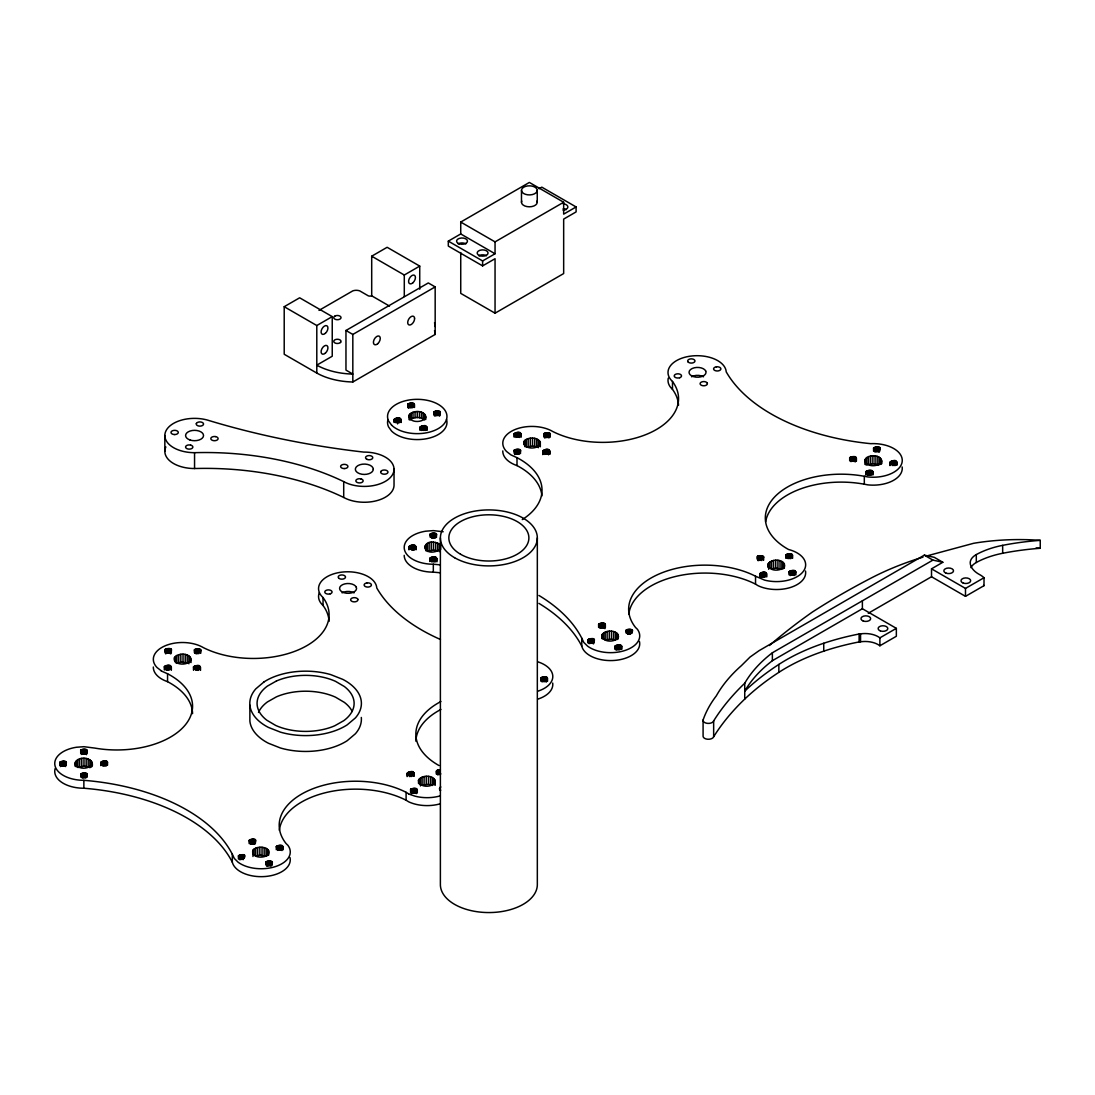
<?xml version="1.0" encoding="UTF-8"?>
<svg xmlns="http://www.w3.org/2000/svg" width="1095" height="1095" viewBox="0 0 1095 1095"><rect width="100%" height="100%" fill="white"/><g stroke="black" fill="none" stroke-linecap="round" stroke-linejoin="round"><path stroke-width="1.5" d="M601.771 635.305C602.346 642.683 615.595 642.82 618.538 636.852C617.963 629.474 604.727 629.338 601.771 635.305L601.771 638.467M889.961 462.405C896.682 471.603 900.61 455.041 889.961 462.405L889.961 465.58M407.135 773.398C413.595 782.679 417.989 766.171 407.135 773.398L407.135 776.574M418.509 780.27C418.714 787.77 432.06 787.962 435.18 782.159C434.975 774.671 421.616 774.48 418.509 780.27L418.509 783.445M767.965 564.185C768.17 571.686 781.515 571.877 784.622 566.074C784.417 558.587 771.072 558.395 767.965 564.185L767.965 567.361M864.954 459.654C864.872 467.209 878.327 467.469 881.53 461.775C881.598 454.22 868.157 453.96 864.954 459.654L864.954 464.403M759.725 573.862C765.706 583.279 770.907 566.854 759.725 573.862L759.725 577.024M408.983 546.679C414.663 556.178 420.384 539.821 408.983 546.679L408.983 549.841M394.077 419.536C399.62 429.076 405.574 412.747 394.077 419.536L394.077 422.506M409.051 415.21C408.476 422.889 422.095 423.245 425.462 417.756C426.037 410.077 412.418 409.722 409.051 415.21L409.051 419.672M419.974 427.296C425.503 436.837 431.471 420.507 419.974 427.296L419.974 430.267M514.102 433.921C519.468 443.516 525.723 427.228 514.102 433.921L514.102 437.097M75.185 766.158C72.817 755.317 94.978 755.591 92.158 766.5M92.158 763.338C89.927 769.894 76.91 769.867 75.185 762.996M100.822 762.435C105.859 772.098 112.634 755.892 100.822 762.435L100.822 765.597M440.628 549.526L440.628 544.776C421.096 533.648 419.686 559.969 440.327 549.676M429.856 558.368C434.907 568.031 441.668 551.825 429.856 558.368L429.856 561.543M164.318 666.759C169.041 676.491 176.35 660.381 164.318 666.759L164.318 669.935M174.488 657.575C173.188 665.336 187.067 665.911 190.612 660.655C191.912 652.88 178.033 652.305 174.488 657.575L174.488 660.737M193.487 666.978C198.209 676.71 205.518 660.586 193.487 666.978L193.487 670.14M523.944 441.49C522.643 449.251 536.523 449.826 540.068 444.556C541.368 436.796 527.489 436.221 523.944 441.49L523.944 444.652M542.764 451.427C552.208 443.379 550.908 460.092 542.764 451.427L542.764 454.603M614.993 646.228C618.867 656.124 627.503 640.26 614.993 646.228L614.993 649.403M789.084 571.713C792.438 581.691 801.91 566.005 789.084 571.713L789.084 574.889M249.167 840.385C252.37 850.377 262.075 834.746 249.167 840.385L249.167 843.561M252.959 850.158C250.29 857.974 264.661 859.069 268.453 854.168C271.122 846.353 256.75 845.258 252.959 850.158L252.959 856.495M276.296 846.558C279.499 856.564 289.203 840.933 276.296 846.558L276.296 849.734M598.623 624.301C601.826 634.292 611.516 618.661 598.623 624.301L598.623 627.462M540.793 677.969C543.763 687.988 553.81 672.453 540.793 677.969L540.793 681.145M238.45 855.838C241.105 865.899 251.631 850.473 238.45 855.838L238.45 859M440.395 769.84C434.674 768.608 435.646 775.671 440.861 773.891M587.905 639.754C590.547 649.814 601.087 634.388 587.905 639.754L587.905 642.916M785.868 554.891C788.523 564.965 799.049 549.539 785.868 554.891L785.868 558.067M407.805 404.164C410.091 414.266 421.164 398.991 407.805 404.164L407.805 407.135M849.693 457.683C851.965 467.784 863.065 452.522 849.693 457.683L849.693 460.858M873.577 448.019C875.836 458.121 886.95 442.845 873.577 448.019L873.577 451.181M410.598 789.427C412.692 799.555 424.052 784.348 410.598 789.427L410.598 792.602M59.883 762.243C61.594 772.399 73.516 757.357 59.883 762.243L59.883 765.419M866.254 471.356C867.952 481.499 879.901 466.484 866.254 471.356L866.254 474.532M165.03 649.513C166.372 659.669 178.813 644.804 165.03 649.513L165.03 652.675M80.797 773.96C81.769 784.143 94.745 769.443 80.797 773.96L80.797 777.121M433.88 411.925C434.852 422.109 447.828 407.408 433.88 411.925L433.88 414.895M514.198 450.182C514.787 460.365 528.296 445.857 514.198 450.182L514.198 453.344M80.715 750.102C81.112 760.3 94.909 745.887 80.715 750.102L80.715 753.278M430.171 534.018C430.568 544.215 444.365 529.802 430.171 534.018L430.171 537.18M194.499 649.705C194.513 659.902 208.844 645.694 194.499 649.705L194.499 652.88M543.955 433.62C543.969 443.817 558.299 429.596 543.955 433.62L543.955 436.796M265.989 861.833C265.633 872.017 280.471 858.001 265.989 861.833L265.989 865.009M440.806 786.949L439.355 788.879L440.71 790.275M626.258 630.008C625.135 640.164 640.999 626.586 626.258 630.008L626.258 633.184M757.425 556.342C755.701 566.443 772.358 553.235 757.425 556.342L757.425 559.504M424.614 414.033L424.614 419.974C420.548 416.675 413.965 416.675 409.9 419.974L409.9 414.033M408.722 794.026L415.169 796.202A29.113 16.808 0 0 0 440.217 795.873M284.207 306.709L299.647 297.799L332.237 316.619L332.237 356.231L316.797 365.155A54.586 31.522 0 0 0 352.823 374.066L345.965 370.096L345.965 330.485L428.309 282.948L435.167 286.904L435.167 334.44L352.823 381.991A54.586 31.522 0 0 1 316.797 373.066L284.207 354.26L284.207 306.709L316.797 325.53L332.237 316.619M389.478 306.08L371.698 295.814L371.698 256.203L387.137 247.292L419.727 266.099L419.727 289.217M563.665 202.246L495.049 241.872L495.049 253.753L460.735 233.947L460.735 222.066L529.364 182.441L563.665 202.246L563.665 214.141L576.107 206.955L576.107 211.91L563.665 219.096L563.665 273.558L495.049 313.184L460.735 293.378L460.735 252.521M319.001 310.391L352.823 290.859A6.556 3.778 0 0 1 359.694 290.859L368.303 295.842A3.203 1.848 0 0 0 371.698 295.814M495.049 313.184L495.049 258.707L482.608 265.893L448.307 246.074L448.307 241.133L460.735 233.947M539.027 188.737L541.792 187.149L576.107 206.955M371.698 256.203L404.288 275.023L419.727 266.099M345.965 330.485L352.823 334.44L435.167 286.904M448.307 241.133L482.608 260.938L495.049 253.753M868.267 613.268L931.516 576.75L931.516 568.825L942.836 562.283L934.268 557.328L924.317 555.151L759.15 650.622L750.048 657.055L741.383 665.664A217.508 125.569 0 0 0 731.487 675.273L729.243 677.764A217.508 125.569 0 0 0 716.322 695.845A199.317 115.071 0 0 0 703.086 720.017L703.086 735.867A5.338 3.08 0 0 0 707.63 739.235A5.338 3.08 0 0 0 713.653 736.771A366.058 211.349 0 0 1 744.737 699.089A314.949 181.838 0 0 1 778.846 672.357A182.454 105.339 0 0 1 823.741 651.169A194.568 112.333 0 0 1 859.11 641.93L860.56 641.793A18.464 10.663 0 0 1 879.887 645.776L896.353 636.263L896.353 628.352L862.381 608.738L772.372 660.696A183.974 106.215 0 0 0 744.737 691.164A314.949 181.838 0 0 1 778.846 664.432A182.454 105.339 0 0 1 823.741 643.258A194.568 112.333 0 0 1 859.11 634.005L860.56 633.868A18.464 10.663 0 0 1 879.887 637.851L896.353 628.352M703.086 720.017A5.338 3.08 0 0 0 707.63 723.384A5.338 3.08 0 0 0 713.653 720.921A366.058 211.349 0 0 1 744.737 683.239A183.974 106.215 0 0 1 772.372 652.771L932.899 560.106L942.836 562.283M931.516 568.825L965.489 588.426L984.008 577.736A25.938 14.974 0 0 0 979.491 574.533A29.223 16.877 0 0 1 970.334 564.021A19.642 11.347 0 0 1 976.302 554.576A71.408 41.227 0 0 1 1002.664 545.351A192.159 110.937 0 0 1 1040.25 540.355L1040.25 548.28A192.159 110.937 0 0 0 1002.664 553.276A71.408 41.227 0 0 0 976.302 562.501A19.642 11.347 0 0 0 970.95 567.648M931.516 576.75L965.489 596.351L984.008 585.661L984.008 577.736M161.348 671.03L167.549 673.753A75.76 43.732 0 0 1 182.783 727.723A75.76 43.732 0 0 1 94.909 748.104L83.863 746.694L76.321 747.269A29.113 16.808 0 0 0 54.996 765.692A29.113 16.808 0 0 0 83.863 780.311A180.894 104.436 0 0 1 232.318 854.264L234.344 858.494L238.19 862.271A29.113 16.808 0 0 0 275.899 866.432A29.113 16.808 0 0 0 287.958 845.381L286.028 843.492A76.294 44.046 0 0 1 310.172 789.837A76.294 44.046 0 0 1 406.094 792.301L408.695 793.902M437.63 542.915L437.63 550.84L433.428 550.101L427.337 551.415L427.337 543.49M88.175 759.013L88.175 766.924L83.973 766.185L77.882 767.499L77.882 759.574M536.659 438.931L536.659 446.856L532.485 446.048L526.353 447.28L526.353 439.369M187.204 655.015L187.204 662.94L180.826 662.229L176.897 663.378L176.897 655.453M615.513 632.28L615.513 640.192L611.503 639.165L605.179 640.028L605.179 632.102M266.058 848.365L266.058 856.29L259.83 855.209L255.724 856.112L255.724 848.187M781.871 561.434L781.871 569.359L775.712 568.168L771.564 568.989L771.564 561.064M432.429 777.532L432.429 785.443L428.474 784.335L422.109 785.074L422.109 777.149M878.97 457.094L878.97 465.019L872.866 463.746L868.677 464.499L868.677 456.574M538.918 595.447A180.894 104.436 0 0 1 581.76 638.18L583.786 642.409L587.645 646.187A29.113 16.808 0 0 0 625.354 650.348A29.113 16.808 0 0 0 637.413 629.296L635.483 627.408A76.294 44.046 0 0 1 659.628 573.753A76.294 44.046 0 0 1 755.536 576.216L764.611 580.117A29.113 16.808 0 0 0 803.1 571.672A29.113 16.808 0 0 0 788.468 549.457A75.815 43.773 0 0 1 776.081 495.487A75.815 43.773 0 0 1 864.311 476.284L867.938 476.955A29.113 16.808 0 0 0 902.225 461.241A29.113 16.808 0 0 0 870.758 443.667A185.11 106.872 0 0 1 726.218 371.862A29.113 16.808 0 0 0 688.509 356.45A29.113 16.808 0 0 0 672.494 381.471A75.801 43.759 0 0 1 647.2 434.058A75.801 43.759 0 0 1 552.77 431.512A29.113 16.808 0 0 0 514.486 429.76A29.113 16.808 0 0 0 506.492 451.427L511.036 454.945L517.004 457.669A75.76 43.732 0 0 1 522.274 519.591M765.638 521.863A75.815 43.773 0 0 1 864.311 484.209L867.938 484.88A29.113 16.808 0 0 0 902.157 466.963M443.188 531.746L433.319 530.61L425.777 531.184A29.113 16.808 0 0 0 404.452 549.608A29.113 16.808 0 0 0 433.319 564.226A180.894 104.436 0 0 1 440.135 564.856M460.735 222.066L495.049 241.872M924.317 555.151L932.899 560.106M566.211 209.692L565.759 209.432A5.461 3.148 0 0 0 563.159 208.789M628.817 614.254A76.294 44.046 0 0 1 675.916 576.381A76.294 44.046 0 0 1 755.536 584.141L758.151 585.743A29.113 16.808 0 0 0 790.357 587.509A29.113 16.808 0 0 0 805.509 571.001M279.362 830.338A76.294 44.046 0 0 1 326.461 792.465A76.294 44.046 0 0 1 406.094 800.226L408.695 801.827A29.113 16.808 0 0 0 440.217 803.798M161.581 671.043L157.037 667.526A29.113 16.808 0 0 1 165.044 645.845A29.113 16.808 0 0 1 203.314 647.597A75.801 43.759 0 0 0 297.744 650.143A75.801 43.759 0 0 0 323.039 597.555A29.113 16.808 0 0 1 339.053 572.534A29.113 16.808 0 0 1 376.762 587.947A185.11 106.872 0 0 0 440.436 639.466M1002.664 545.351L1002.664 553.276M976.302 554.576L976.302 562.501M965.489 588.426L965.489 596.351M896.969 462.049L896.969 465.224M896.531 461.556L896.531 464.732M895.888 461.159L895.888 464.321M895.08 460.858L895.08 465.621M894.177 460.694L894.177 465.457M893.712 460.694L893.712 465.443M893.233 460.68L893.233 465.43M892.302 460.79L892.302 465.553M891.467 461.05L891.467 464.225M890.755 461.419L890.755 464.595M890.249 461.885L890.249 465.046M881.721 460.502L881.721 463.664M881.338 459.243L881.338 463.993M880.407 458.08L880.407 464.417M879.874 447.855L879.874 451.03M879.887 637.851L879.887 645.776M879.258 447.444L879.258 452.194M878.477 447.13L878.477 451.879M877.588 446.938L877.588 451.687M877.163 456.369L877.163 464.294M876.643 446.883L876.643 451.646M875.699 446.979L875.699 451.742M875.083 455.931L875.083 463.856M874.85 447.212L874.85 451.975M874.111 447.568L874.111 450.729M872.866 455.821L872.866 463.746M872.934 471.836L872.934 474.997M872.564 471.329L872.564 474.505M871.976 470.891L871.976 474.067M871.223 470.563L871.223 475.326M870.689 456.04L870.689 463.965M870.333 470.357L870.333 475.12M869.389 470.289L869.389 475.052M868.458 470.371L868.458 475.12M867.582 470.59L867.582 475.339M866.98 457.395L866.98 465.32M866.829 470.918L866.829 474.094M865.967 471.767L865.899 475.038M865.707 458.449L865.707 464.786M864.311 476.284L864.311 484.209M862.381 600.813L862.381 608.738M860.56 633.868L860.56 641.793M859.11 634.005L859.11 641.93M856.399 458.025L856.399 461.2M856.003 457.532L856.003 460.694M855.387 457.108L855.387 461.857M854.606 456.793L854.606 461.542M854.004 456.67L854.004 461.419M853.717 456.601L853.717 461.365M852.772 456.56L852.772 461.31M851.828 456.656L851.828 461.406M850.966 456.889L850.966 461.638M850.24 457.245L850.24 460.406M823.741 643.258L823.741 651.169M795.819 571.782L795.819 574.957M795.353 571.303L795.353 574.478M794.696 570.906L794.696 574.081M794.286 570.769L794.286 575.518M793.875 570.618L793.875 575.381M792.972 570.468L792.972 575.231M792.588 555.138L792.588 558.313M792.164 554.645L792.164 557.82M792.013 570.468L792.013 575.217M791.534 554.234L791.534 557.41M791.096 570.591L791.096 575.354M790.741 553.933L790.741 558.683M790.261 570.865L790.261 575.614M789.837 553.755L789.837 558.518M789.577 571.248L789.577 574.41M788.893 553.728L788.893 558.477M787.962 553.837L787.962 558.587M787.113 554.084L787.113 557.245M786.402 554.44L786.402 557.615M786.046 554.741L786.046 557.916M784.335 563.542L784.335 568.305M783.349 562.406L783.349 568.743M780.037 560.736L780.037 568.661M778.846 664.432L778.846 672.357M777.929 560.325L777.929 568.25M775.712 560.243L775.712 568.168M773.549 560.489L773.549 568.414M772.372 652.771L772.372 660.696M769.894 561.913L769.894 568.25M768.676 562.981L768.676 569.318M766.746 573.725L766.746 576.901M766.349 573.232L766.349 576.394M765.747 572.808L765.747 575.97M764.981 572.48L764.981 577.243M764.091 572.288L764.091 577.051M763.612 557.04L763.612 560.202M763.188 556.547L763.188 559.709M763.147 572.233L763.147 576.997M762.558 556.137L762.763 559.436M762.202 572.329L762.202 577.079M761.764 555.836L761.764 560.585M761.34 572.548L761.34 577.311M760.861 555.658L760.861 560.407M760.053 573.342L760.053 576.517M759.916 555.617L759.916 560.38M758.986 555.726L758.986 560.489M758.137 555.973L758.137 560.722M755.536 576.216L755.536 584.141M744.737 683.239L744.737 699.089M713.653 720.921L713.653 736.771M672.494 381.471L672.494 389.382A75.801 43.759 0 0 1 678.517 405.287M632.02 630.104L632.02 633.28M631.377 629.707L631.377 632.883M630.556 629.42L630.556 634.169M629.652 629.269L629.652 634.019M628.708 629.242L628.708 634.005M627.777 629.379L627.777 634.128M627.216 629.543L627.216 632.718M626.942 629.639L626.942 632.8M621.714 646.159L621.714 649.335M621.467 645.927L621.467 649.102M621.221 645.694L621.221 648.856M620.536 645.311L620.536 648.486M619.702 645.051L619.702 649.8M618.784 644.914L618.784 649.663M618.086 634.333L618.086 639.083M617.84 644.928L617.84 649.677M617.033 633.197L617.033 639.548M616.923 645.078L616.923 649.828M616.102 645.352L616.102 650.115M615.445 645.749L615.445 648.924M613.624 631.61L613.624 639.521M611.503 631.24L611.503 639.165M609.285 631.199L609.285 639.124M607.136 631.5L607.136 639.425M605.343 624.41L605.343 627.572M604.892 623.931L604.892 628.681M604.248 623.52L604.248 628.284M603.564 632.992L603.564 639.329M603.427 623.233L603.427 627.996M602.524 623.082L602.524 627.832M602.414 634.073L602.414 638.837M601.579 623.069L601.579 627.818M600.649 623.192L600.649 627.955M599.814 623.452L599.814 628.215M599.129 623.835L599.129 626.997M594.188 639.494L594.188 642.669M593.558 639.083L593.558 643.846M592.778 638.782L592.778 643.545M591.875 638.604L591.875 643.367M590.917 638.577L590.917 643.326M590.178 638.659L590.178 643.422M589.986 638.686L589.986 643.436M589.137 638.933L589.137 643.682M588.426 639.288L588.426 642.464M581.76 638.18L581.76 646.105A29.113 16.808 0 0 0 614.624 660.422A29.113 16.808 0 0 0 639.439 641.451M550.237 433.962L550.237 437.124M549.964 451.126L549.964 454.288M549.731 433.497L549.731 436.659M549.649 450.606L549.649 453.768M549.033 433.127L549.033 437.877M549.115 450.154L549.115 453.316M548.636 449.908L548.636 454.671M548.39 449.799L548.39 454.548M548.184 432.867L548.184 437.617M547.541 449.552L547.541 454.302M547.514 678.133L547.514 681.309M547.267 432.744L547.267 437.494M547.076 677.654L547.076 680.816M546.61 449.456L546.61 454.206M546.309 432.771L546.309 437.521M546.432 677.244L546.432 681.993M545.652 449.497L545.652 454.247M545.638 676.956L545.638 681.706M545.406 432.922L545.406 437.685M544.762 449.675L544.762 454.425M544.721 676.792L544.721 681.542M544.598 433.223L544.598 437.973M544.256 676.778L544.256 681.528M544.133 433.511L544.133 436.686M543.969 449.977L543.969 453.152M543.777 676.765L543.777 681.514M543.353 450.401L543.353 453.563M542.942 450.894L542.942 454.055M542.846 676.888L542.846 681.637M542.011 677.134L542.011 681.884M541.313 677.504L541.313 680.679M540.314 442.024L540.314 446.787M539.589 440.82L539.589 445.569M538.343 439.766L538.343 447.691M537.248 190.366A7.884 4.558 0 0 1 525.422 194.308A7.884 4.558 0 0 1 525.422 186.424A7.884 4.558 0 0 1 537.248 190.366L537.248 202.246M537.33 537.905L537.33 884.568A48.467 27.991 0 0 1 488.863 912.559A48.467 27.991 0 0 1 440.382 884.568L440.382 537.905M534.661 438.37L534.661 446.295M532.485 438.123L532.485 446.048M530.281 438.219L530.281 446.144M528.187 438.643L528.187 446.568M524.902 440.327L524.902 446.664M521.48 190.366L521.48 202.246M521.138 433.976L521.138 437.151M520.782 433.469L520.782 436.645M520.495 433.25L520.495 436.426M520.481 450.387L520.481 453.563M520.207 433.031L520.207 436.207M519.947 449.935L519.947 453.111M519.468 432.689L519.468 437.439M519.235 449.58L519.235 454.329M518.592 432.47L518.592 437.233M518.373 449.333L518.373 454.096M517.648 432.402L517.648 437.151M517.442 449.237L517.442 453.987M517.004 457.669L517.004 465.594A75.76 43.732 0 0 1 541.915 495.925M516.703 432.457L516.703 437.22M516.498 449.279L516.498 454.028M515.827 432.662L515.827 437.425M515.594 449.456L515.594 454.206M515.061 432.99L515.061 436.166M515.074 449.662L515.074 454.411M514.814 449.771L514.814 454.521M514.472 433.428L514.472 436.59M482.608 260.938L482.608 265.893M440.176 412.048L440.176 415.032M440.122 787.332L440.122 790.494M439.629 411.611L439.629 416.059M439.341 543.736L439.341 551.661M439.437 769.812L439.437 774.562M438.89 411.255L438.89 415.717M438.506 769.922L438.506 774.671M438.027 411.036L438.027 415.484M437.658 770.168L437.658 774.918M437.097 410.94L437.097 415.402M436.878 558.505L436.905 561.858M436.946 770.524L436.946 773.7M436.59 770.825L436.59 774.001M436.453 534.264L436.453 537.44M436.549 557.998L436.549 561.16M436.426 770.976L436.426 774.151M436.152 410.995L436.152 415.457M435.933 533.812L435.933 536.988M435.988 557.547L435.988 560.722M435.495 411.131L435.495 415.594M435.605 542.395L435.605 550.32M435.262 411.186L435.262 415.648M435.221 533.443L435.221 538.206M435.262 557.204L435.262 561.954M435.18 782.159L435.18 785.334M434.879 779.626L434.879 784.39M434.482 411.501L434.482 415.963M434.373 533.21L434.373 537.96M434.4 556.972L434.4 561.735M433.894 778.49L433.894 784.828M433.442 533.101L433.442 537.85M433.428 542.176L433.428 550.101M433.456 556.89L433.456 561.639M433.319 564.226L433.319 572.151A180.894 104.436 0 0 1 440.135 572.781M432.498 533.128L432.498 537.878M432.511 556.931L432.511 561.694M431.594 533.306L431.594 538.056M431.622 557.122L431.622 561.886M431.225 542.299L431.225 550.224M430.855 557.451L430.855 560.613M430.8 533.607L430.8 536.769M430.581 776.82L430.581 784.745M430.253 557.875L430.253 561.037M429.144 542.75L429.144 550.675M428.474 776.41L428.474 784.335M426.995 427.296L426.995 430.267M426.749 426.954L426.749 429.924M426.639 426.776L426.639 429.76M426.051 426.352L426.051 429.322M426.27 776.328L426.27 784.253M425.928 544.475L425.928 550.826M425.75 416.483L425.75 419.453M425.462 415.21L425.462 418.18M425.298 426.01L425.298 430.472M425.011 545.638L425.011 548.814M424.422 425.804L424.422 430.267M424.093 776.588L424.093 784.499M423.478 425.736L423.478 430.184M423.259 413.02L423.259 418.961M422.547 425.804L422.547 430.267M421.507 412.24L421.507 418.18M421.657 426.01L421.657 430.472M420.904 426.352L420.904 429.322M420.439 777.997L420.439 785.923M420.329 426.776L420.329 429.76M419.453 411.747L419.453 417.688M419.221 779.065L419.221 783.815M417.263 411.583L417.263 417.524M417.291 789.81L417.291 792.985M416.894 789.317L416.894 792.479M416.292 788.893L416.292 793.642M416.018 546.638L416.018 549.799M415.635 546.131L415.635 549.293M415.525 788.564L415.525 793.327M415.06 411.747L415.06 417.688M415.06 545.693L415.06 548.869M414.499 404.493L414.499 407.463M414.635 788.373L414.635 793.136M414.293 545.365L414.293 550.114M414.102 404L414.102 406.97M414.156 773.125L414.156 776.287M413.732 772.632L413.732 775.807M413.691 788.318L413.691 793.081M413.486 403.576L413.486 406.546M413.417 545.159L413.417 549.909M413.308 772.358L413.308 775.52M413.102 772.221L413.102 775.383M413.007 412.24L413.007 418.18M412.938 545.132L412.938 549.882M412.705 403.261L412.705 407.723M412.747 788.414L412.747 793.163M412.473 545.091L412.473 549.854M412.309 771.92L412.309 775.082M411.816 403.083L411.816 407.532M411.884 788.633L411.884 793.396M411.528 545.173L411.528 549.923M411.255 413.02L411.255 418.961M411.405 771.742L411.405 776.492M411.296 788.92L411.296 793.67M411.159 788.989L411.159 792.15M410.871 403.028L410.871 407.491M410.652 545.392L410.652 548.554M410.461 771.701L410.461 776.464M409.941 403.124L409.941 407.586M409.913 545.721L409.913 548.896M409.53 771.811L409.53 776.574M409.338 546.159L409.338 549.334M409.078 403.357L409.078 407.819M408.681 772.057L408.681 775.233M408.353 403.713L408.353 408.175M407.97 772.427L407.97 775.588M407.436 772.878L407.436 776.054M406.094 792.301L406.094 800.226M404.288 275.023L404.288 296.471M401.112 419.536L401.112 422.506M400.756 419.029L400.756 421.999M400.168 418.591L400.168 421.561M399.415 418.263L399.415 422.711M398.539 418.044L398.539 422.506M397.594 417.975L397.594 423.916M396.965 418.03L396.965 422.478M396.65 418.044L396.65 422.506M395.774 418.263L395.774 422.711M395.021 418.591L395.021 421.561M394.446 419.029L394.446 421.999M394.036 468.92L394.036 484.77A29.716 17.164 0 0 1 376.201 500.826A29.716 17.164 0 0 1 343.707 497.458A215.031 124.146 0 0 0 194.554 468.537A29.716 17.164 0 0 1 165.851 446.938M352.823 334.44L352.823 381.991M343.707 481.608A29.716 17.164 0 0 0 391.983 475.517A29.716 17.164 0 0 0 363.759 452.098A577.941 333.674 0 0 1 209.419 420.672A29.716 17.164 0 0 0 165.851 431.088A29.716 17.164 0 0 0 194.554 452.687A215.031 124.146 0 0 1 343.707 481.608L343.707 497.458M323.039 597.555L323.039 605.48A75.801 43.759 0 0 1 329.061 621.385M316.797 325.53L316.797 373.066M283.016 846.668L283.016 849.843M282.565 846.189L282.565 849.364M281.921 845.792L281.921 850.541M281.114 845.504L281.114 850.254M280.197 845.354L280.197 850.103M279.252 845.326L279.252 850.09M278.322 845.463L278.322 850.213M277.76 845.641L277.76 850.391M277.487 845.723L277.487 848.885M276.802 846.093L276.802 849.268M272.012 862.011L272.012 865.187M271.765 861.779L271.765 864.954M271.081 861.395L271.081 866.145M270.26 861.135L270.26 865.885M269.329 860.998L269.329 865.748M268.645 850.418L268.645 855.168M268.385 861.012L268.385 865.762M267.591 849.296L267.591 855.633M267.467 861.163L267.467 865.912M266.66 861.436L266.66 866.2M264.169 847.694L264.169 855.619M262.047 847.325L262.047 855.25M259.83 847.284L259.83 855.209M257.681 847.585L257.681 855.51M255.436 840.016L255.436 843.177M254.793 839.619L254.793 844.368M254.122 849.077L254.122 855.414M253.985 839.331L253.985 844.081M253.068 839.167L253.068 843.916M252.124 839.153L252.124 843.903M251.193 839.276L251.193 844.04M250.358 839.536L250.358 844.3M249.879 705.166L249.879 721.016A55.804 32.22 0 0 0 268.385 743.231L280.416 747.981A55.804 32.22 0 0 0 347.183 740.713L355.396 733.76A55.804 32.22 0 0 0 361.309 717.444M249.674 839.92L249.674 843.082M244.103 855.168L244.103 858.343M243.323 854.866L243.323 859.63M242.419 854.702L242.419 859.452M241.475 854.661L241.475 859.411M240.722 854.743L240.722 859.507M240.544 854.771L240.544 859.52M239.682 855.017L239.682 859.767M238.97 855.373L238.97 858.548M232.318 854.264L232.318 862.189A29.113 16.808 0 0 0 265.168 876.506A29.113 16.808 0 0 0 289.983 857.536M200.782 650.047L200.782 653.209M200.508 667.211L200.508 670.373M200.275 649.581L200.275 652.743M200.193 666.691L200.193 669.866M199.577 649.212L199.577 652.374M199.66 666.239L199.66 669.401M199.18 665.993L199.18 669.168M198.934 665.883L198.934 669.045M198.742 648.952L198.742 653.701M198.085 665.637L198.085 670.4M197.812 648.829L197.812 653.578M197.155 665.541L197.155 670.291M196.867 648.856L196.867 653.605M196.197 665.582L196.197 670.332M195.95 649.006L195.95 653.77M195.307 665.76L195.307 668.922M195.143 649.308L195.143 652.469M194.554 452.687L194.554 468.537M194.677 649.595L194.677 652.771M194.527 666.061L194.527 669.237M193.897 666.485L193.897 669.647M190.858 658.109L191.023 662.557M190.133 656.904L190.133 661.654M188.887 655.85L188.887 663.775M185.219 654.454L185.219 662.379M183.029 654.221L183.029 662.133M180.826 654.304L180.826 662.229M178.731 654.728L178.731 662.653M175.446 656.411L175.446 662.762M171.326 649.554L171.326 652.729M171.34 666.992L171.34 670.167M171.039 649.335L171.039 652.51M171.025 666.472L171.025 669.647M170.765 649.116L170.765 653.866M170.492 666.02L170.492 669.196M170.012 648.774L170.012 653.537M169.78 665.664L169.78 668.826M169.136 648.555L169.136 653.318M168.917 665.418L168.917 670.181M168.206 648.486L168.206 653.236M167.987 665.322L167.987 670.072M167.549 673.753L167.549 681.679A75.76 43.732 0 0 1 192.556 713.653M167.261 648.541L167.261 653.304M167.042 665.363L167.042 670.113M166.372 648.746L166.372 653.51M166.139 665.541L166.139 670.291M165.619 649.075L165.619 653.838M165.619 665.746L165.619 668.922M165.359 665.856L165.359 669.018M164.839 435.523L164.839 451.373M164.743 666.266L164.743 669.442M107.515 762.065L107.515 765.227M106.954 761.614L106.954 764.789M106.229 761.258L106.229 766.021M105.366 761.039L105.366 765.788M104.422 760.943L104.422 765.706M103.792 760.984L103.792 765.734M103.477 760.998L103.477 765.747M102.588 761.189L102.588 765.939M101.808 761.504L101.808 764.68M101.205 761.928L101.205 765.104M91.953 762.065L91.953 765.227M91.172 760.861L91.172 767.198M89.886 759.82L89.886 767.746M87.094 774.083L87.094 777.258M87.011 750.362L87.011 753.524M86.478 749.897L86.478 754.647M86.546 773.631L86.546 776.807M86.163 758.479L86.163 766.404M85.766 749.541L85.766 754.291M85.807 773.289L85.807 778.039M84.917 749.295L84.917 754.044M84.945 773.056L84.945 777.82M83.986 749.185L83.986 753.935M83.973 758.26L83.973 766.185M84 772.974L84 777.724M83.863 780.311L83.863 788.236A180.894 104.436 0 0 1 232.318 862.189M83.042 749.213L83.042 753.962M83.056 773.029L83.056 777.779M82.139 749.391L82.139 754.14M82.166 773.221L82.166 777.97M81.769 758.383L81.769 766.308M81.4 773.535L81.4 776.697M81.345 749.692L81.345 754.441M79.689 758.835L79.689 766.76M76.472 760.56L76.472 766.911M75.555 761.737L75.555 766.486M66.193 762.216L66.193 765.378M65.604 761.778L65.604 766.541M64.838 761.449L64.838 766.213M63.962 761.244L63.962 766.007M63.483 761.217L63.483 765.966M63.017 761.176L63.017 765.939M62.073 761.258L62.073 766.007M61.197 761.477L61.197 766.226M60.458 761.805L60.458 766.568M446.5 419.385A29.716 17.164 0 0 1 427.529 438.52A29.716 17.164 0 0 1 391.572 431.06L388.574 426.927A29.716 17.164 0 0 1 387.972 419.508M258.516 712.434A48.522 28.018 0 0 1 267.385 701.963L276.419 696.844A48.522 28.018 0 0 1 335.494 697.159L344.364 702.388A48.522 28.018 0 0 1 352.248 711.517M552.701 683.061A29.113 16.808 0 0 1 537.672 699.171M167.549 681.679A29.113 16.808 0 0 1 153.327 667.006M537.823 661.818A29.113 16.808 0 0 1 552.797 676.559A29.113 16.808 0 0 1 537.672 691.246M342.064 592.86A8.486 4.9 0 0 1 354.082 592.86M439.013 765.542A75.815 43.773 0 0 1 440.929 701.525M83.863 788.236A29.113 16.808 0 0 1 55.188 768.498M323.039 605.48A29.113 16.808 0 0 1 319.275 592.792M415.881 741.205A75.815 43.773 0 0 1 440.929 709.451M538.918 603.372A180.894 104.436 0 0 1 581.76 646.105M517.004 465.594A29.113 16.808 0 0 1 502.783 450.921M433.319 572.151A29.113 16.808 0 0 1 404.206 555.343M672.494 389.382A29.113 16.808 0 0 1 668.279 378.145M691.52 376.776A8.486 4.9 0 0 1 703.524 376.776M769.443 645.516A455.575 263.019 0 0 1 771.277 643.928A728.024 420.316 0 0 1 812.271 612.119A743.601 429.308 0 0 1 872.304 577.462A255.108 147.277 0 0 1 922.989 557.136M926.124 556.192A255.108 147.277 0 0 1 930.86 554.837L973.729 543.271A165.509 95.552 0 0 1 1040.25 540.355M1036.075 548.006A165.509 95.552 0 0 1 1040.25 548.28M983.693 585.36A25.938 14.974 0 0 1 984.008 585.661M434.51 330.608A54.586 31.522 0 0 1 435.167 334.44M434.51 322.683A54.586 31.522 0 0 1 435.167 326.515M478.748 255.737A5.461 3.148 0 0 1 486.467 255.737M536.974 201.069A7.884 4.558 0 0 1 529.364 206.804A7.884 4.558 0 0 1 521.74 201.069M563.022 210.089A5.461 3.148 0 0 0 565.65 209.487L566.676 208.912A5.461 3.148 0 0 0 566.758 205.066L565.759 204.478A5.461 3.148 0 0 0 563.159 203.834M458.162 243.856A5.461 3.148 0 0 1 465.881 243.856M414.567 318.18L414.54 319.22A4.859 2.806 -60 0 1 411.528 324.298L410.639 324.791A4.859 2.806 -60 0 1 407.723 322.3A4.859 2.806 -60 0 1 411.077 316.66A4.859 2.806 -60 0 1 414.567 318.18M196.375 423.478L196.251 424.025A3.641 2.108 0 0 0 198.948 426.051A3.641 2.108 0 0 0 203.04 425.079L203.41 424.573A3.641 2.108 0 0 0 200.837 421.999A3.641 2.108 0 0 0 196.375 423.478M373.299 469.249L372.984 470.59A8.979 5.188 0 0 1 364.32 474.436L361.993 474.258A8.979 5.188 0 0 1 355.478 468.345A8.979 5.188 0 0 1 365.1 464.088A8.979 5.188 0 0 1 373.299 469.249M380.8 471.562L380.677 472.109A3.641 2.108 0 0 0 382.497 473.93L383.373 474.135A3.641 2.108 0 0 0 387.835 472.657L387.958 472.109A3.641 2.108 0 0 0 385.262 470.083L384.318 470.015A3.641 2.108 0 0 0 380.8 471.562M264.018 681.898L255.806 688.851A55.804 32.22 0 0 0 268.385 727.395L280.416 732.131A55.804 32.22 0 0 0 347.183 724.863L355.396 717.923A55.804 32.22 0 0 0 342.803 679.379L330.772 674.629A55.804 32.22 0 0 0 264.018 681.898M340.531 342.434L339.956 342.858A3.641 2.108 0 0 1 334.81 342.858A3.641 2.108 0 0 1 334.81 339.888L335.563 339.56A3.641 2.108 0 0 1 339.956 339.888A3.641 2.108 0 0 1 340.531 342.434M335.166 315.935L334.495 316.332A3.641 2.108 0 0 0 334.81 319.097A3.641 2.108 0 0 0 339.601 319.275L340.271 318.891A3.641 2.108 0 0 0 339.956 316.126A3.641 2.108 0 0 0 335.166 315.935M276.419 680.994L267.385 686.113A48.522 28.018 0 0 0 266.824 720.223L275.694 725.451A48.522 28.018 0 0 0 334.769 725.766L343.816 720.647A48.522 28.018 0 0 0 344.364 686.538L335.494 681.323A48.522 28.018 0 0 0 276.419 680.994M679.68 377.734L678.804 377.939A3.641 2.108 0 0 1 674.712 376.967L674.356 376.461A3.641 2.108 0 0 1 676.929 373.888L677.86 373.819A3.641 2.108 0 0 1 681.022 374.86L681.377 375.366A3.641 2.108 0 0 1 679.68 377.734M330.238 593.818L329.349 594.024A3.641 2.108 0 0 1 325.256 593.052L324.9 592.546A3.641 2.108 0 0 1 327.473 589.972L328.418 589.904A3.641 2.108 0 0 1 331.566 590.944L331.922 591.451A3.641 2.108 0 0 1 330.238 593.818M716.417 366.839L715.528 367.03A3.641 2.108 0 0 0 713.694 369.357L714.022 369.864A3.641 2.108 0 0 0 717.102 370.972L718.046 370.931A3.641 2.108 0 0 0 720.784 368.413L720.442 367.893A3.641 2.108 0 0 0 716.417 366.839M366.962 582.923L366.072 583.115A3.641 2.108 0 0 0 364.238 585.442L364.567 585.948A3.641 2.108 0 0 0 367.646 587.071L368.591 587.016A3.641 2.108 0 0 0 371.328 584.497L370.986 583.977A3.641 2.108 0 0 0 366.962 582.923M215.414 436.576L214.469 436.508A3.641 2.108 0 0 0 210.952 438.068A3.641 2.108 0 0 0 212.649 440.423L213.525 440.642A3.641 2.108 0 0 0 217.987 439.15A3.641 2.108 0 0 0 215.414 436.576M174.639 434.551L173.694 434.469A3.641 2.108 0 0 1 171.121 431.895A3.641 2.108 0 0 1 175.57 430.417L176.459 430.622A3.641 2.108 0 0 1 178.143 432.99A3.641 2.108 0 0 1 174.639 434.551M344.268 468.564L343.324 468.496A3.641 2.108 0 0 1 340.75 465.922A3.641 2.108 0 0 1 345.212 464.431L346.088 464.65A3.641 2.108 0 0 1 347.786 467.004A3.641 2.108 0 0 1 344.268 468.564M360.803 478.857L359.872 478.734A3.641 2.108 0 0 0 355.957 480.335A3.641 2.108 0 0 0 358.188 482.786L359.119 482.909A3.641 2.108 0 0 0 363.034 481.321A3.641 2.108 0 0 0 360.803 478.857M190.612 445.09L189.695 444.94A3.641 2.108 0 0 0 185.698 446.486A3.641 2.108 0 0 0 187.82 448.964L188.737 449.114A3.641 2.108 0 0 0 192.734 447.568A3.641 2.108 0 0 0 190.612 445.09M688.235 362.103L687.838 361.61A3.641 2.108 0 0 1 690.206 358.968A3.641 2.108 0 0 1 694.778 360.337L694.942 360.871A3.641 2.108 0 0 1 692.396 362.979A3.641 2.108 0 0 1 688.235 362.103M338.779 578.187L338.382 577.695A3.641 2.108 0 0 1 340.75 575.053A3.641 2.108 0 0 1 345.322 576.422L345.486 576.969A3.641 2.108 0 0 1 342.94 579.063A3.641 2.108 0 0 1 338.779 578.187M391.572 425.12L388.574 420.986A29.716 17.164 0 0 1 422.314 399.579A29.716 17.164 0 0 1 441.668 426.27A29.716 17.164 0 0 1 391.572 425.12M705.727 371.054L704.879 369.864A8.486 4.9 0 0 0 694.271 367.797A8.486 4.9 0 0 0 689.33 373.587L690.178 374.777A8.486 4.9 0 0 0 700.773 376.844A8.486 4.9 0 0 0 705.727 371.054M707.26 383.127L706.905 382.62A3.641 2.108 0 0 0 702.812 381.649A3.641 2.108 0 0 0 700.116 383.674L700.239 384.222A3.641 2.108 0 0 0 704.687 385.7A3.641 2.108 0 0 0 707.26 383.127M356.272 587.139L355.423 585.962A8.486 4.9 0 0 0 344.829 583.881A8.486 4.9 0 0 0 339.874 589.671L340.723 590.862A8.486 4.9 0 0 0 351.317 592.942A8.486 4.9 0 0 0 356.272 587.139M357.805 599.211L357.449 598.705A3.641 2.108 0 0 0 353.357 597.733A3.641 2.108 0 0 0 350.66 599.759L350.783 600.306A3.641 2.108 0 0 0 355.232 601.785A3.641 2.108 0 0 0 357.805 599.211M760.751 575.997L760.751 572.836L760.601 576.066M460.557 554.248A40.036 23.118 0 0 0 527.53 543.886A40.036 23.118 0 0 0 478.501 515.581A40.036 23.118 0 0 0 460.557 554.248M454.576 557.697A48.467 27.991 0 0 0 535.674 545.159A48.467 27.991 0 0 0 476.311 510.872A48.467 27.991 0 0 0 454.576 557.697M963.189 583.06A4.859 2.806 0 0 0 970.676 580.856A4.859 2.806 0 0 0 963.627 578.215A4.859 2.806 0 0 0 963.189 583.06M863.175 620.988A4.859 2.806 0 0 0 870.662 618.784A4.859 2.806 0 0 0 863.613 616.143A4.859 2.806 0 0 0 863.175 620.988M880.325 630.898A4.859 2.806 0 0 0 887.812 628.694A4.859 2.806 0 0 0 880.763 626.053A4.859 2.806 0 0 0 880.325 630.898M946.025 573.15A4.859 2.806 0 0 0 953.512 570.947A4.859 2.806 0 0 0 946.477 568.305A4.859 2.806 0 0 0 946.025 573.15M367.003 459.366A3.641 2.108 0 0 0 372.765 457.888A3.641 2.108 0 0 0 367.66 455.753A3.641 2.108 0 0 0 367.003 459.366M190.065 440.012A8.979 5.188 0 0 0 203.533 435.523A8.979 5.188 0 0 0 190.065 431.033A8.979 5.188 0 0 0 190.065 440.012M325.407 333.304A4.859 2.806 -60 0 0 326.94 325.79A4.859 2.806 -60 0 0 321.205 330.882A4.859 2.806 -60 0 0 325.407 333.304M325.407 353.11A4.859 2.806 -60 0 0 326.94 345.596A4.859 2.806 -60 0 0 321.205 350.687A4.859 2.806 -60 0 0 325.407 353.11M412.897 282.784A4.859 2.806 -60 0 0 414.444 275.269A4.859 2.806 -60 0 0 408.695 280.361A4.859 2.806 -60 0 0 412.897 282.784M377.734 343.707A4.859 2.806 -60 0 0 379.267 336.179A4.859 2.806 -60 0 0 373.532 341.27A4.859 2.806 -60 0 0 377.734 343.707M479.884 255.737A5.461 3.148 0 0 0 488.069 253.013A5.461 3.148 0 0 0 479.884 250.29A5.461 3.148 0 0 0 479.884 255.737M459.298 243.856A5.461 3.148 0 0 0 467.483 241.133A5.461 3.148 0 0 0 459.298 238.395A5.461 3.148 0 0 0 459.298 243.856"/></g></svg>
